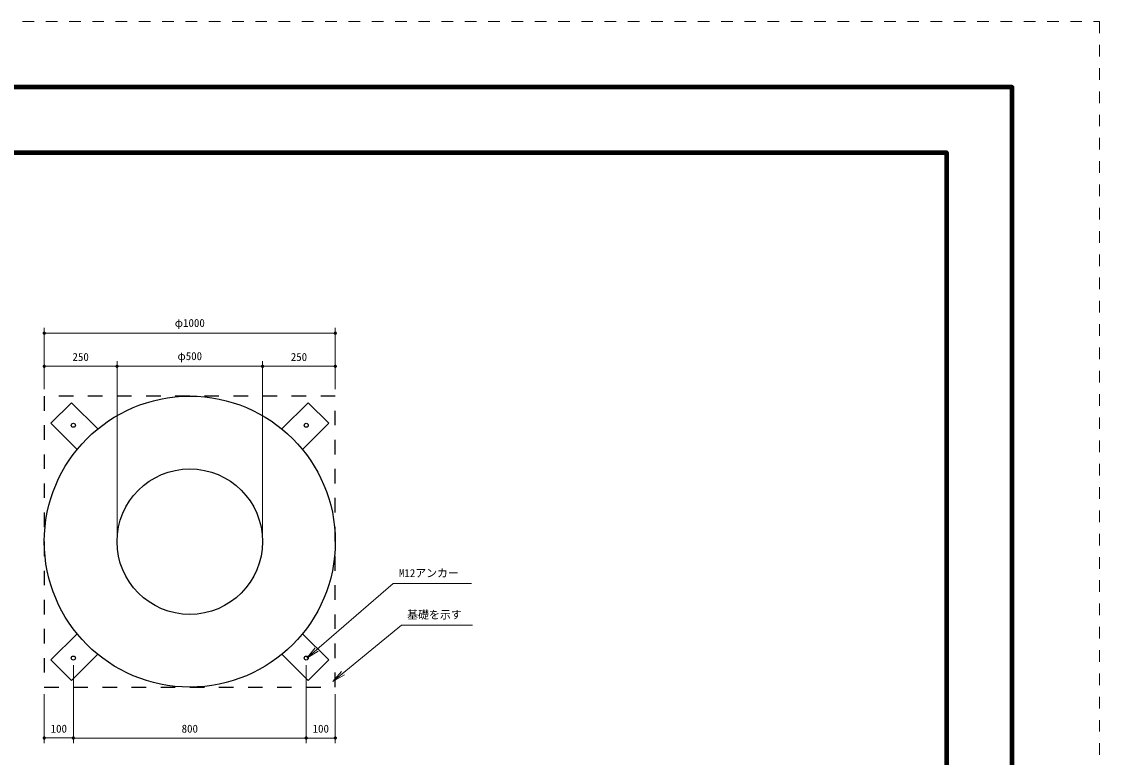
# Model space of a CAD drawing. Units: millimetres at full size, sheet at 1:15. Extents: x -300 to 6600, y -225 to 4680.
# Drawn here: x 2897 to 6600, y 2151 to 4680 of the extents above; entities that cross this region are included whole.
import ezdxf
from ezdxf.enums import TextEntityAlignment as Align

# ---------------------------------------------------------------- set-up
doc = ezdxf.new("R2010")
doc.units = ezdxf.units.MM
doc.header["$LTSCALE"] = 15
doc.linetypes.add('USER1', pattern=[5.333334, 2.666667, -2.666667])
doc.linetypes.add('USER3', pattern=[6.666666, 3.333333, -3.333333])
for name, color, linetype, lineweight in [('D-STR-DIM\u3000寸法線、寸法値', 7, 'Continuous', 13), ('D-STR-HTXT\u3000旗上げ', 7, 'Continuous', 13), ('D-STR\u3000構造物外形線', 1, 'Continuous', 25), ('D-TTL', 2, 'Continuous', 140), ('V-nasSTD', 3, 'Continuous', 140)]:
    doc.layers.add(name, color=color, linetype=linetype, lineweight=lineweight)
doc.styles.add('ＭＳ ゴシック', font='')
doc.styles.get('ＭＳ ゴシック').set_extended_font_data('MS Gothic')

# ---------------------------------------------------------------- blocks, each defined once
blk = doc.blocks.new('open_arrow')
at = {"color": 0, "linetype": 'Continuous', "lineweight": -2}
blk.add_lwpolyline([(7.5, 1.25), (0, 0), (7.5, -1.25)], dxfattribs=at)
blk = doc.blocks.new('filled_dot')
at = {"color": 0, "linetype": 'Continuous', "lineweight": -2, "const_width": 1.25}
blk.add_lwpolyline([(-0.625, 0, 1), (0.625, 0, 1)], format="xyb", close=True, dxfattribs=at)

msp = doc.modelspace()

# ---------------------------------------------------------------- linework, layer by layer
at = {"layer": 'D-STR-DIM\u3000寸法線、寸法値'}
for p, q in [((2974.75, 3416.87), (2974.75, 3627.13)), ((2974.75, 3609.13), (3974.75, 3609.13)), ((3974.75, 3416.87), (3974.75, 3627.13)), ((2974.75, 3416.87), (2974.75, 3513.33)), ((2974.75, 3495.33), (3224.75, 3495.33)), ((3224.75, 2916.87), (3224.75, 3513.33)), ((3224.75, 2916.87), (3224.75, 3513.33)), ((3224.75, 3495.33), (3724.75, 3495.33)), ((3724.75, 2916.87), (3724.75, 3513.33)), ((3724.75, 2916.87), (3724.75, 3513.33)), ((3724.75, 3495.33), (3974.75, 3495.33)), ((3974.75, 3416.87), (3974.75, 3513.33)), ((3074.75, 2468.87), (3074.75, 2200.19)), ((3074.75, 2468.87), (3074.75, 2200.17)), ((3874.75, 2468.87), (3874.75, 2200.17)), ((3874.75, 2468.87), (3874.75, 2200.17)), ((2974.75, 2368.87), (2974.75, 2200.19)), ((3974.75, 2368.87), (3974.75, 2200.17)), ((2974.75, 2218.19), (3074.75, 2218.19)), ((3074.75, 2218.17), (3874.75, 2218.17)), ((3874.75, 2218.17), (3974.75, 2218.17))]:
    msp.add_line(p, q, dxfattribs=at)
at = {"layer": 'D-STR-HTXT\u3000旗上げ'}
for points in [[(3876.75, 2493.05), (4174.04, 2749.47), (4180.04, 2749.47), (4442.99, 2749.47), (4311.51, 2749.47)], [(3966.42, 2412.18), (4202.19, 2606.41), (4208.19, 2606.41), (4445.6, 2606.41), (4326.9, 2606.41)]]:
    msp.add_lwpolyline(points, dxfattribs=at)
at = {"layer": 'D-STR\u3000構造物外形線', "linetype": 'USER3'}
msp.add_lwpolyline([(2974.75, 2392.87), (3974.75, 2392.87), (3974.75, 3392.87), (2974.75, 3392.87)], close=True, dxfattribs=at)
at = {"layer": 'D-STR\u3000構造物外形線'}
for points in [[(3158.32, 3280.01), (3068.16, 3370.17), (2997.45, 3299.46), (3087.61, 3209.3)], [(3861.89, 3209.3), (3952.05, 3299.46), (3881.34, 3370.17), (3791.18, 3280.01)], [(3087.61, 2576.45), (2997.45, 2486.29), (3068.16, 2415.58), (3158.32, 2505.74)], [(3791.18, 2505.74), (3881.34, 2415.58), (3952.05, 2486.29), (3861.89, 2576.45)]]:
    msp.add_lwpolyline(points, dxfattribs=at)
for centre, radius in [((3474.75, 2892.87), 500), ((3074.75, 3292.87), 7), ((3874.75, 3292.87), 7), ((3474.75, 2892.87), 250), ((3074.75, 2492.87), 7), ((3874.75, 2492.87), 7)]:
    msp.add_circle(centre, radius, dxfattribs=at)
at = {"layer": 'D-TTL'}
msp.add_lwpolyline([(0, 0), (6300, 0), (6300, 4455), (0, 4455)], close=True, dxfattribs=at)
at = {"layer": 'V-nasSTD', "color": 5, "linetype": 'USER1', "lineweight": 13}
msp.add_lwpolyline([(-300, -225), (-300, 4680), (6600, 4680), (6600, -225)], close=True, dxfattribs=at)
at = {"layer": 'V-nasSTD'}
msp.add_lwpolyline([(225, 225), (225, 4230), (6075, 4230), (6075, 225)], close=True, dxfattribs=at)

# ---------------------------------------------------------------- block references
at = {"layer": 'D-STR-DIM\u3000寸法線、寸法値', "xscale": 4.5, "yscale": 4.5}
for p in [(2974.75, 3609.13), (2974.75, 3495.33), (3224.75, 3495.33), (3724.75, 3495.33), (2974.75, 2218.19), (3074.75, 2218.17), (3874.75, 2218.17)]:
    msp.add_blockref('filled_dot', p, dxfattribs=at)
at = {"layer": 'D-STR-DIM\u3000寸法線、寸法値', "xscale": 4.5, "yscale": 4.5, "rotation": 180}
for p in [(3974.75, 3609.13), (3224.75, 3495.33), (3724.75, 3495.33), (3974.75, 3495.33), (3074.75, 2218.19), (3874.75, 2218.17), (3974.75, 2218.17)]:
    msp.add_blockref('filled_dot', p, dxfattribs=at)
at = {"layer": 'D-STR-HTXT\u3000旗上げ', "xscale": 6, "yscale": 6}
for p, rotation in [((3876.75, 2493.05), 40.8), ((3966.42, 2412.18), 39.5)]:
    msp.add_blockref('open_arrow', p, dxfattribs=dict(at, rotation=rotation))

# ---------------------------------------------------------------- texts
at = {"layer": 'D-STR-DIM\u3000寸法線、寸法値', "style": 'ＭＳ ゴシック'}
for s, p in [('φ1000', (3474.75, 3644.24)), ('250', (3099.75, 3527.39)), ('φ500', (3474.75, 3530.44)), ('250', (3849.75, 3527.39)), ('100', (3024.75, 2250.26)), ('800', (3474.75, 2250.24)), ('100', (3924.75, 2250.24))]:
    msp.add_text(s, height=27.49, dxfattribs=at).set_placement(p, align=Align.MIDDLE_CENTER)
at = {"layer": 'D-STR-HTXT\u3000旗上げ', "style": 'ＭＳ ゴシック'}
for s, p in [('M12アンカー', (4193.36, 2762.78)), ('基礎を示す', (4221.51, 2619.72))]:
    msp.add_text(s, height=27.49, dxfattribs=at).set_placement(p, align=Align.BOTTOM_LEFT)

doc.saveas('drawing.dxf')
